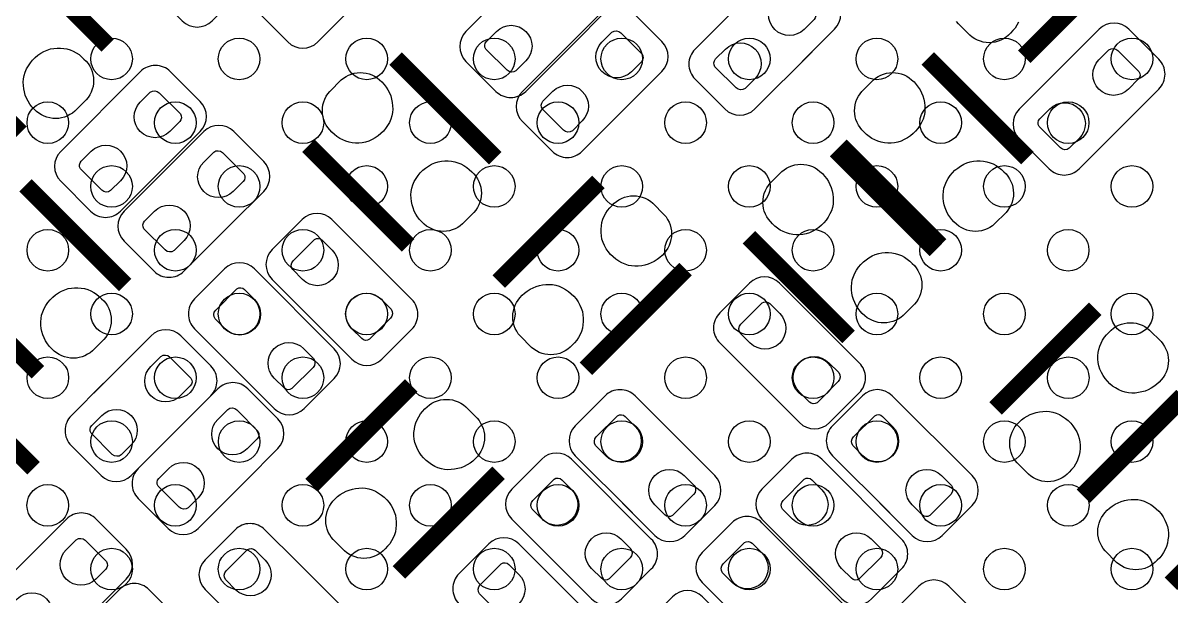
# Model space of a CAD drawing. Extents: x 0 to 69.8, y 0 to 65.
# Drawn here: x 23.18 to 31.46, y 27.47 to 31.6 of the extents above; entities that cross this region are included whole.
import ezdxf

# ---------------------------------------------------------------- set-up
doc = ezdxf.new("R2010")
doc.units = 0
for name, color, linetype in [('PG_SILKSCREEN_BOTTOM', 12, 'CONTINUOUS'), ('PIN_BOTTOM', 1, 'CONTINUOUS'), ('PIN_TOP', 110, 'CONTINUOUS')]:
    doc.layers.add(name, color=color, linetype=linetype)

msp = doc.modelspace()

# ---------------------------------------------------------------- linework, layer by layer
at = {"layer": 'PG_SILKSCREEN_BOTTOM'}
for points in [[(24.349989, 32.28401), (24.116513, 32.050507, 0.414258), (24.116513, 31.834988), (24.332006, 31.619495, 0.414149), (24.5475, 31.619495), (25.122302, 32.194195, 0.414096), (25.122302, 32.409689), (24.906808, 32.625208, 0.414528), (24.691188, 32.625208), (24.278107, 32.212102)], [(25.111989, 32.13161), (24.878513, 31.898107, 0.414258), (24.878513, 31.682588), (25.094006, 31.467095, 0.414114), (25.3095, 31.467095), (25.884302, 32.041795, 0.414096), (25.884302, 32.257289), (25.668808, 32.472808, 0.414528), (25.453188, 32.472808), (25.040107, 32.059702)], [(27.1494, 31.452388), (27.382902, 31.68589, 0.414212), (27.382902, 31.901409), (27.167408, 32.116903, 0.414206), (26.951889, 32.116903), (26.377113, 31.542203, 0.414143), (26.377113, 31.326709), (26.592606, 31.11119, 0.41447), (26.808201, 31.11119), (27.221205, 31.524194)], [(28.8004, 31.325388), (29.033902, 31.55889, 0.414167), (29.033902, 31.774409), (28.818408, 31.989903, 0.414448), (28.602788, 31.989903), (28.028113, 31.415203, 0.414372), (28.028113, 31.199607), (28.243606, 30.984088, 0.414045), (28.4591, 30.984088), (28.872205, 31.397194)], [(27.5558, 31.020588), (27.789302, 31.25409, 0.414166), (27.789302, 31.469609), (27.573808, 31.685103, 0.414356), (27.358188, 31.685103), (26.783513, 31.110403, 0.414189), (26.783513, 30.894909), (26.999006, 30.67939, 0.41432), (27.2145, 30.67939), (27.627605, 31.092394)], [(30.598389, 31.21721), (30.364913, 30.983707, 0.414203), (30.364913, 30.768188), (30.580406, 30.552695, 0.414431), (30.796001, 30.552695), (31.370702, 31.127395, 0.414335), (31.370702, 31.34299), (31.155208, 31.558509, 0.414061), (30.939689, 31.558509), (30.526609, 31.145404)], [(24.2284, 30.588788), (24.461902, 30.82229, 0.414156), (24.461902, 31.037809), (24.246408, 31.253303, 0.414347), (24.030788, 31.253303), (23.456113, 30.678603, 0.414198), (23.456113, 30.463109), (23.671606, 30.24759, 0.414295), (23.8871, 30.24759), (24.300205, 30.660696)], [(24.6856, 30.156988), (24.919102, 30.39049, 0.414202), (24.919102, 30.606009), (24.703608, 30.821605, 0.414025), (24.488089, 30.821605), (23.913313, 30.246803, 0.414152), (23.913313, 30.031309), (24.128806, 29.81579, 0.414433), (24.344401, 29.81579), (24.757507, 30.228896)], [(25.644805, 29.953204), (25.411303, 30.186706, 0.414172), (25.195809, 30.186706), (24.980189, 29.971213, 0.414022), (24.980189, 29.755694), (25.554991, 29.180892, 0.414136), (25.77051, 29.180892), (25.986003, 29.396411, 0.41447), (25.986003, 29.612006), (25.572898, 30.025111)], [(24.762409, 29.058794), (24.995911, 28.825292, 0.414133), (25.211405, 28.825292), (25.427, 29.040811, 0.414004), (25.427, 29.256304), (24.852198, 29.831106, 0.41413), (24.636705, 29.831106), (24.421211, 29.615613, 0.414535), (24.421211, 29.399992), (24.834291, 28.986988)], [(28.870605, 29.496004), (28.637103, 29.729506, 0.414164), (28.421609, 29.729506), (28.20609, 29.514013, 0.414403), (28.20609, 29.298392), (28.780791, 28.723692, 0.414144), (28.99631, 28.723692), (29.211803, 28.939211, 0.414457), (29.211803, 29.154806), (28.798698, 29.56781)], [(23.765891, 29.00741), (23.532389, 28.773907, 0.414339), (23.532389, 28.558388), (23.747908, 28.342895, 0.414159), (23.963401, 28.342895), (24.538102, 28.917595, 0.414338), (24.538102, 29.13319), (24.322608, 29.348709, 0.414149), (24.107089, 29.348709), (23.694009, 28.935604)], [(24.7872, 28.302788), (25.020702, 28.53629, 0.414148), (25.020702, 28.751809), (24.805208, 28.967303, 0.414377), (24.589588, 28.967303), (24.014913, 28.392603, 0.414391), (24.014913, 28.177007), (24.230406, 27.961488, 0.414115), (24.4459, 27.961488), (24.859005, 28.374594)], [(27.505508, 28.144394), (27.73901, 27.910892, 0.414213), (27.954503, 27.910892), (28.170099, 28.126411, 0.414209), (28.170099, 28.341904), (27.595297, 28.916605, 0.414233), (27.379803, 28.916605), (27.164309, 28.701111, 0.414145), (27.164309, 28.485592), (27.57739, 28.072512)], [(29.359809, 28.144394), (29.593311, 27.910892, 0.414174), (29.808805, 27.910892), (30.024299, 28.126411, 0.414126), (30.024299, 28.341904), (29.449598, 28.916706, 0.414088), (29.234105, 28.916706), (29.018611, 28.701213, 0.414562), (29.018611, 28.485592), (29.431691, 28.072512)], [(27.048308, 27.687194), (27.28181, 27.453692, 0.414151), (27.497303, 27.453692), (27.712797, 27.669211, 0.414331), (27.712797, 27.884704), (27.138097, 28.459506, 0.414111), (26.922603, 28.459506), (26.707109, 28.243911, 0.414208), (26.707109, 28.028392), (27.12019, 27.615312)], [(28.851809, 27.687194), (29.085311, 27.453692, 0.414128), (29.300805, 27.453692), (29.516299, 27.669211, 0.414429), (29.516299, 27.884806), (28.941598, 28.459506, 0.414318), (28.726003, 28.459506), (28.510509, 28.244013, 0.41411), (28.510509, 28.028494), (28.92359, 27.615388)], [(23.156189, 27.68661), (22.922713, 27.453107, 0.414258), (22.922713, 27.237588), (23.138206, 27.022095, 0.414114), (23.3537, 27.022095), (23.928502, 27.596795, 0.414096), (23.928502, 27.812289), (23.713008, 28.027808, 0.414528), (23.497388, 28.027808), (23.084307, 27.614702)], [(25.1619, 27.718004), (24.928398, 27.951506, 0.414374), (24.712803, 27.951506), (24.497309, 27.736013, 0.414135), (24.497309, 27.520494), (25.072111, 26.945692, 0.414072), (25.287605, 26.945692), (25.503099, 27.161211, 0.414403), (25.503099, 27.376806), (25.089993, 27.789911)], [(28.420009, 27.229994), (28.653511, 26.996492, 0.414109), (28.869005, 26.996492), (29.084499, 27.212011, 0.41441), (29.084499, 27.427606), (28.509798, 28.002306, 0.414338), (28.294203, 28.002306), (28.078709, 27.786813, 0.414129), (28.078709, 27.571294), (28.49179, 27.158188)], [(26.991005, 27.616404), (26.757503, 27.849906, 0.414177), (26.542009, 27.849906), (26.32649, 27.634413, 0.414379), (26.32649, 27.418792), (26.901191, 26.844092, 0.414132), (27.11671, 26.844092), (27.332203, 27.059611, 0.414298), (27.332203, 27.275104), (26.919199, 27.68821)], [(23.537189, 27.17861), (23.303713, 26.945107, 0.414192), (23.303713, 26.729588), (23.519206, 26.514095, 0.414341), (23.734801, 26.514095), (24.309502, 27.088795, 0.414163), (24.309502, 27.304289), (24.094008, 27.519808, 0.414336), (23.878489, 27.519808), (23.465409, 27.106804)], [(29.766209, 26.772794), (29.999711, 26.539292, 0.414124), (30.215205, 26.539292), (30.430699, 26.754811, 0.414341), (30.430699, 26.970406), (29.855998, 27.545106, 0.414139), (29.640505, 27.545106), (29.425011, 27.329613, 0.414347), (29.425011, 27.114094), (29.838091, 26.700988)], [(28.0638, 26.804188), (28.297302, 27.03769, 0.414207), (28.297302, 27.253209), (28.081808, 27.468703, 0.414204), (27.866289, 27.468703), (27.291513, 26.894003, 0.414147), (27.291513, 26.678509), (27.507006, 26.46299, 0.414438), (27.722601, 26.46299), (28.135605, 26.876096)]]:
    msp.add_lwpolyline(points, format="xyb", dxfattribs=at)
at = {"layer": 'PG_SILKSCREEN_BOTTOM', "const_width": 0.127}
for points in [[(23.794288, 31.442304), (23.0759, 32.160693)], [(30.400498, 31.361405), (31.118988, 32.079794)], [(22.447199, 31.532093), (23.165689, 30.813604)], [(26.58839, 30.629504), (25.8699, 31.347994)], [(30.42379, 30.629504), (29.7053, 31.347994)], [(25.241301, 30.719293), (25.959689, 30.000905)], [(29.076701, 30.719293), (29.795089, 30.000905)], [(29.76339, 29.969104), (29.0449, 30.687594)], [(23.921288, 29.715104), (23.2029, 30.433493)], [(27.331289, 30.458893), (26.612901, 29.740504)], [(28.416301, 30.058893), (29.134689, 29.340505)], [(27.2415, 29.111804), (27.95999, 29.830293)], [(22.574199, 29.804893), (23.292689, 29.086404)], [(30.912689, 29.544493), (30.194199, 28.826104)], [(23.26099, 28.394304), (22.5425, 29.112794)], [(25.98359, 28.992093), (25.265101, 28.273705)], [(30.8229, 28.197505), (31.541288, 28.915893)], [(31.547689, 28.909594), (30.829199, 28.191104)], [(25.893801, 27.645106), (26.61219, 28.363494)], [(31.457798, 27.562505), (32.176288, 28.280893)]]:
    msp.add_lwpolyline(points, dxfattribs=at)
at = {"layer": 'PIN_BOTTOM'}
for points in [[(28.601797, 31.770066), (28.673654, 31.841897, -0.376089), (28.737966, 31.837655), (28.890646, 31.685001, -0.366021), (28.885896, 31.629655), (28.814065, 31.557798, -0.999197)], [(26.809217, 31.330951), (26.737361, 31.25912, -0.376089), (26.673048, 31.263361), (26.520369, 31.416015, -0.366021), (26.525118, 31.471362), (26.59695, 31.543219, -0.999197)], [(27.357197, 31.465266), (27.429054, 31.537097, -0.376089), (27.493366, 31.532855), (27.646046, 31.380201, -0.366021), (27.641296, 31.324855), (27.569465, 31.252998, -0.999197)], [(28.460217, 31.203951), (28.388361, 31.13212, -0.376089), (28.324048, 31.136361), (28.171369, 31.289015, -0.366021), (28.176118, 31.344362), (28.24795, 31.416219, -0.999197)], [(30.938597, 31.338647), (31.010454, 31.410478, -0.376089), (31.074766, 31.406236), (31.227446, 31.253582, -0.366021), (31.222696, 31.198236), (31.150865, 31.126379, -0.999197)], [(24.029797, 31.033466), (24.101654, 31.105297, -0.376089), (24.165966, 31.101055), (24.318646, 30.948401, -0.366021), (24.313896, 30.893055), (24.242065, 30.821198, -0.999197)], [(27.215617, 30.899151), (27.143761, 30.82732, -0.376089), (27.079448, 30.831561), (26.926769, 30.984215, -0.366021), (26.931518, 31.039562), (27.00335, 31.111419, -0.999197)], [(30.797017, 30.772532), (30.725161, 30.700701, -0.376089), (30.660848, 30.704942), (30.508169, 30.857596, -0.366021), (30.512918, 30.912943), (30.58475, 30.9848, -0.999197)], [(23.888217, 30.467351), (23.816361, 30.39552, -0.376089), (23.752048, 30.399761), (23.599369, 30.552415, -0.366021), (23.604118, 30.607762), (23.67595, 30.679619, -0.999197)], [(24.486997, 30.601768), (24.558854, 30.673599, -0.376089), (24.623166, 30.669357), (24.775846, 30.516703, -0.366021), (24.771096, 30.461356), (24.699265, 30.3895, -0.999197)], [(24.345417, 30.035652), (24.273561, 29.963821, -0.376089), (24.209248, 29.968063), (24.056569, 30.120717, -0.366021), (24.061318, 30.176064), (24.13315, 30.24792, -0.999197)], [(25.200051, 29.754601), (25.12822, 29.826458, -0.376089), (25.132462, 29.890771), (25.285116, 30.04345, -0.366021), (25.340462, 30.0387), (25.412319, 29.966869, -0.999197)], [(24.641048, 29.399001), (24.569217, 29.470858, -0.376089), (24.573459, 29.535171), (24.726113, 29.68785, -0.366021), (24.781459, 29.6831), (24.853316, 29.611269, -0.999197)], [(25.766166, 29.613022), (25.837998, 29.541165, -0.376089), (25.833756, 29.476852), (25.681102, 29.324173, -0.366021), (25.625755, 29.328923), (25.553899, 29.400754, -0.999197)], [(28.425953, 29.297401), (28.354122, 29.369258, -0.376089), (28.358363, 29.433571), (28.511017, 29.58625, -0.366021), (28.566364, 29.5815), (28.638221, 29.509669, -0.999197)], [(25.207163, 29.257422), (25.278994, 29.185565, -0.376089), (25.274753, 29.121252), (25.122099, 28.968573, -0.366021), (25.066752, 28.973323), (24.994895, 29.045154, -0.999197)], [(24.106099, 29.128847), (24.177955, 29.200678, -0.376089), (24.242268, 29.196436), (24.394947, 29.043782, -0.366021), (24.390198, 28.988436), (24.318366, 28.916579, -0.999197)], [(28.992068, 29.155822), (29.063899, 29.083965, -0.376089), (29.059657, 29.019652), (28.907003, 28.866973, -0.366021), (28.851657, 28.871723), (28.7798, 28.943554, -0.999197)], [(23.964519, 28.562732), (23.892662, 28.490901, -0.376089), (23.82835, 28.495142), (23.67567, 28.647796, -0.366021), (23.68042, 28.703143), (23.752251, 28.775, -0.999197)], [(24.588597, 28.747466), (24.660454, 28.819297, -0.376089), (24.724766, 28.815055), (24.877446, 28.662401, -0.366021), (24.872696, 28.607055), (24.800865, 28.535198, -0.999197)], [(27.384146, 28.4845), (27.312315, 28.556356, -0.376089), (27.316557, 28.620669), (27.469211, 28.773349, -0.366021), (27.524558, 28.768599), (27.596414, 28.696768, -0.999197)], [(29.238346, 28.484601), (29.166515, 28.556458, -0.376089), (29.170757, 28.620771), (29.323411, 28.77345, -0.366021), (29.378758, 28.7687), (29.450614, 28.696869, -0.999197)], [(24.447017, 28.181351), (24.375161, 28.10952, -0.376089), (24.310848, 28.113761), (24.158169, 28.266415, -0.366021), (24.162918, 28.321762), (24.23475, 28.393619, -0.999197)], [(27.950262, 28.34292), (28.022093, 28.271064, -0.376089), (28.017851, 28.206751), (27.865197, 28.054071, -0.366021), (27.80985, 28.058821), (27.737994, 28.130652, -0.999197)], [(29.804462, 28.343022), (29.876293, 28.271165, -0.376089), (29.872051, 28.206852), (29.719397, 28.054173, -0.366021), (29.66405, 28.058923), (29.592194, 28.130754, -0.999197)], [(26.926946, 28.027401), (26.855115, 28.099258, -0.376089), (26.859357, 28.163571), (27.012011, 28.31625, -0.366021), (27.067358, 28.3115), (27.139214, 28.239669, -0.999197)], [(28.730346, 28.027401), (28.658515, 28.099258, -0.376089), (28.662757, 28.163571), (28.815411, 28.31625, -0.366021), (28.870758, 28.3115), (28.942614, 28.239669, -0.999197)], [(23.496397, 27.808047), (23.568254, 27.879878, -0.376089), (23.632566, 27.875636), (23.785246, 27.722982, -0.366021), (23.780496, 27.667636), (23.708665, 27.595779, -0.999197)], [(27.493062, 27.885822), (27.564893, 27.813965, -0.376089), (27.560651, 27.749652), (27.407997, 27.596973, -0.366021), (27.35265, 27.601723), (27.280794, 27.673554, -0.999197)], [(29.296462, 27.885822), (29.368293, 27.813965, -0.376089), (29.364051, 27.749652), (29.211397, 27.596973, -0.366021), (29.15605, 27.601723), (29.084194, 27.673554, -0.999197)], [(24.717146, 27.519401), (24.645315, 27.591258, -0.376089), (24.649557, 27.655571), (24.802211, 27.80825, -0.366021), (24.857558, 27.8035), (24.929414, 27.731669, -0.999197)], [(28.298546, 27.570201), (28.226715, 27.642058, -0.376089), (28.230957, 27.706371), (28.383611, 27.85905, -0.366021), (28.438958, 27.8543), (28.510814, 27.782469, -0.999197)], [(26.546353, 27.417801), (26.474522, 27.489658, -0.376089), (26.478763, 27.553971), (26.631417, 27.70665, -0.366021), (26.686764, 27.7019), (26.758621, 27.630069, -0.999197)], [(23.354817, 27.241932), (23.282961, 27.170101, -0.376089), (23.218648, 27.174342), (23.065969, 27.326996, -0.366021), (23.070718, 27.382343), (23.14255, 27.4542, -0.999197)]]:
    msp.add_lwpolyline(points, format="xyb", close=True, dxfattribs=at)
msp.add_lwpolyline([(30.358664, 31.608751), (30.347539, 31.587618), (30.334331, 31.56745), (30.319193, 31.548781), (30.302352, 31.531535), (30.287011, 31.515914), (30.27012, 31.502248), (30.252035, 31.490234), (30.232782, 31.480328), (30.212259, 31.472403), (30.191405, 31.466688), (30.170069, 31.463285), (30.148403, 31.462015), (30.126432, 31.463082), (30.105071, 31.466485), (30.08409, 31.472073), (30.063796, 31.479769), (30.044288, 31.489675), (30.026026, 31.50169), (30.009211, 31.515406), (29.926737, 31.597854), (29.913097, 31.614313)], dxfattribs=at)
for points in [[(23.28258, 30.966639), (23.264622, 30.982768), (23.248645, 31.000598), (23.233939, 31.019547), (23.220934, 31.040045), (23.210266, 31.061609), (23.201274, 31.083885), (23.194416, 31.106872), (23.189514, 31.130418), (23.187, 31.154472), (23.186263, 31.1785), (23.188117, 31.202554), (23.19208, 31.226277), (23.200131, 31.250484), (23.210545, 31.273877), (23.223169, 31.296153), (23.237469, 31.317387), (23.253878, 31.336894), (23.271861, 31.354852), (23.291368, 31.371261), (23.312628, 31.385612), (23.334828, 31.398185), (23.358246, 31.408573), (23.382427, 31.41665), (23.405973, 31.421095), (23.429874, 31.423508), (23.453928, 31.423508), (23.477957, 31.420968), (23.501502, 31.416498), (23.524693, 31.409437), (23.546968, 31.400471), (23.568101, 31.389345), (23.588269, 31.376137), (23.606938, 31.360999), (23.624184, 31.344159), (23.639805, 31.328817), (23.653471, 31.311926), (23.665485, 31.293841), (23.675391, 31.274588), (23.683316, 31.254065), (23.689031, 31.233212), (23.692434, 31.211876), (23.693704, 31.190209), (23.692637, 31.168238), (23.689234, 31.146877), (23.683646, 31.125897), (23.67595, 31.105602), (23.666044, 31.086095), (23.654029, 31.067832), (23.640313, 31.051017), (23.557865, 30.968544), (23.541406, 30.954904), (23.523219, 30.943245), (23.504068, 30.933415), (23.484103, 30.925618), (23.46325, 30.919903), (23.442117, 30.916296), (23.420756, 30.915026), (23.399191, 30.916067), (23.377957, 30.919344), (23.357103, 30.924779), (23.336809, 30.932069), (23.317657, 30.94162), (23.299496, 30.953278)], [(25.753136, 31.194985), (25.771094, 31.178856), (25.787071, 31.161025), (25.801777, 31.142076), (25.814782, 31.121579), (25.82545, 31.100014), (25.834442, 31.077738), (25.8413, 31.054751), (25.846202, 31.031205), (25.848716, 31.007152), (25.849453, 30.983123), (25.847599, 30.959069), (25.843636, 30.935346), (25.835585, 30.91114), (25.825171, 30.887746), (25.812547, 30.86547), (25.798247, 30.844236), (25.781838, 30.824729), (25.763855, 30.806771), (25.744348, 30.790363), (25.723088, 30.776012), (25.700888, 30.763439), (25.67747, 30.75305), (25.653289, 30.744973), (25.629743, 30.740528), (25.605842, 30.738115), (25.581788, 30.738115), (25.557759, 30.740655), (25.534214, 30.745125), (25.511023, 30.752186), (25.488748, 30.761153), (25.467615, 30.772278), (25.447447, 30.785486), (25.428778, 30.800624), (25.411532, 30.817464), (25.395911, 30.832806), (25.382245, 30.849697), (25.370231, 30.867782), (25.360325, 30.887035), (25.3524, 30.907558), (25.346685, 30.928412), (25.343282, 30.949748), (25.342012, 30.971414), (25.343079, 30.993385), (25.346482, 31.014746), (25.35207, 31.035727), (25.359766, 31.056021), (25.369672, 31.075528), (25.381687, 31.093791), (25.395403, 31.110606), (25.477851, 31.19308), (25.49431, 31.206719), (25.512497, 31.218378), (25.531648, 31.228208), (25.551613, 31.236006), (25.572466, 31.241721), (25.593599, 31.245327), (25.61496, 31.246597), (25.636525, 31.245556), (25.657759, 31.242279), (25.678613, 31.236844), (25.698907, 31.229554), (25.718059, 31.220004), (25.73622, 31.208345)], [(29.588435, 31.194985), (29.606392, 31.178856), (29.622369, 31.161025), (29.637076, 31.142076), (29.65008, 31.121579), (29.660748, 31.100014), (29.66974, 31.077738), (29.676598, 31.054751), (29.6815, 31.031205), (29.684015, 31.007152), (29.684751, 30.983123), (29.682897, 30.959069), (29.678935, 30.935346), (29.670883, 30.91114), (29.660469, 30.887746), (29.647845, 30.86547), (29.633545, 30.844236), (29.617137, 30.824729), (29.599153, 30.806771), (29.579646, 30.790363), (29.558386, 30.776012), (29.536187, 30.763439), (29.512768, 30.75305), (29.488587, 30.744973), (29.465041, 30.740528), (29.44114, 30.738115), (29.417086, 30.738115), (29.393058, 30.740655), (29.369512, 30.745125), (29.346322, 30.752186), (29.324046, 30.761153), (29.302913, 30.772278), (29.282746, 30.785486), (29.264077, 30.800624), (29.24683, 30.817464), (29.231209, 30.832806), (29.217544, 30.849697), (29.20553, 30.867782), (29.195624, 30.887035), (29.187699, 30.907558), (29.181984, 30.928412), (29.17858, 30.949748), (29.17731, 30.971414), (29.178377, 30.993385), (29.181781, 31.014746), (29.187369, 31.035727), (29.195065, 31.056021), (29.204971, 31.075528), (29.216985, 31.093791), (29.230701, 31.110606), (29.313149, 31.19308), (29.329609, 31.206719), (29.347795, 31.218378), (29.366947, 31.228208), (29.386911, 31.236006), (29.407764, 31.241721), (29.428897, 31.245327), (29.450259, 31.246597), (29.471823, 31.245556), (29.493058, 31.242279), (29.513911, 31.236844), (29.534206, 31.229554), (29.553357, 31.220004), (29.571518, 31.208345)], [(26.076681, 30.153839), (26.058724, 30.169968), (26.042747, 30.187798), (26.02804, 30.206747), (26.015036, 30.227245), (26.004368, 30.248809), (25.995376, 30.271085), (25.988518, 30.294072), (25.983616, 30.317618), (25.981101, 30.341672), (25.980365, 30.3657), (25.982219, 30.389754), (25.986181, 30.413477), (25.994233, 30.437684), (26.004647, 30.461077), (26.017271, 30.483353), (26.031571, 30.504587), (26.047979, 30.524094), (26.065963, 30.542052), (26.08547, 30.558461), (26.10673, 30.572812), (26.128929, 30.585385), (26.152348, 30.595773), (26.176529, 30.60385), (26.200075, 30.608295), (26.223976, 30.610708), (26.24803, 30.610708), (26.272058, 30.608168), (26.295604, 30.603698), (26.318794, 30.596637), (26.34107, 30.587671), (26.362203, 30.576545), (26.38237, 30.563337), (26.401039, 30.548199), (26.418286, 30.531359), (26.433907, 30.516017), (26.447572, 30.499126), (26.459586, 30.481041), (26.469492, 30.461788), (26.477417, 30.441265), (26.483132, 30.420412), (26.486536, 30.399076), (26.487806, 30.377409), (26.486739, 30.355438), (26.483335, 30.334077), (26.477747, 30.313097), (26.470051, 30.292802), (26.460145, 30.273295), (26.448131, 30.255032), (26.434415, 30.238217), (26.351967, 30.155744), (26.335507, 30.142104), (26.317321, 30.130445), (26.298169, 30.120615), (26.278205, 30.112818), (26.257352, 30.107103), (26.236219, 30.103496), (26.214857, 30.102226), (26.193293, 30.103267), (26.172058, 30.106544), (26.151205, 30.111979), (26.13091, 30.119269), (26.111759, 30.12882), (26.093598, 30.140478)], [(28.928035, 30.534585), (28.945992, 30.518456), (28.961969, 30.500625), (28.976676, 30.481676), (28.98968, 30.461179), (29.000348, 30.439614), (29.00934, 30.417338), (29.016198, 30.394351), (29.0211, 30.370805), (29.023615, 30.346752), (29.024351, 30.322723), (29.022497, 30.298669), (29.018535, 30.274946), (29.010483, 30.25074), (29.000069, 30.227346), (28.987445, 30.20507), (28.973145, 30.183836), (28.956737, 30.164329), (28.938753, 30.146371), (28.919246, 30.129963), (28.897986, 30.115612), (28.875787, 30.103039), (28.852368, 30.09265), (28.828187, 30.084573), (28.804641, 30.080128), (28.78074, 30.077715), (28.756686, 30.077715), (28.732658, 30.080255), (28.709112, 30.084725), (28.685922, 30.091786), (28.663646, 30.100753), (28.642513, 30.111878), (28.622346, 30.125086), (28.603677, 30.140224), (28.58643, 30.157064), (28.570809, 30.172406), (28.557144, 30.189297), (28.54513, 30.207382), (28.535224, 30.226635), (28.527299, 30.247158), (28.521584, 30.268012), (28.51818, 30.289348), (28.51691, 30.311014), (28.517977, 30.332985), (28.521381, 30.354346), (28.526969, 30.375327), (28.534665, 30.395621), (28.544571, 30.415128), (28.556585, 30.433391), (28.570301, 30.450206), (28.652749, 30.53268), (28.669209, 30.546319), (28.687395, 30.557978), (28.706547, 30.567808), (28.726511, 30.575606), (28.747364, 30.581321), (28.768497, 30.584927), (28.789859, 30.586197), (28.811423, 30.585156), (28.832658, 30.581879), (28.853511, 30.576444), (28.873806, 30.569154), (28.892957, 30.559604), (28.911118, 30.547945)], [(29.91198, 30.153839), (29.894022, 30.169968), (29.878045, 30.187798), (29.863339, 30.206747), (29.850334, 30.227245), (29.839666, 30.248809), (29.830674, 30.271085), (29.823816, 30.294072), (29.818914, 30.317618), (29.8164, 30.341672), (29.815663, 30.3657), (29.817517, 30.389754), (29.82148, 30.413477), (29.829531, 30.437684), (29.839945, 30.461077), (29.852569, 30.483353), (29.866869, 30.504587), (29.883278, 30.524094), (29.901261, 30.542052), (29.920768, 30.558461), (29.942028, 30.572812), (29.964228, 30.585385), (29.987646, 30.595773), (30.011827, 30.60385), (30.035373, 30.608295), (30.059274, 30.610708), (30.083328, 30.610708), (30.107357, 30.608168), (30.130902, 30.603698), (30.154093, 30.596637), (30.176368, 30.587671), (30.197501, 30.576545), (30.217669, 30.563337), (30.236338, 30.548199), (30.253584, 30.531359), (30.269205, 30.516017), (30.282871, 30.499126), (30.294885, 30.481041), (30.304791, 30.461788), (30.312716, 30.441265), (30.318431, 30.420412), (30.321834, 30.399076), (30.323104, 30.377409), (30.322037, 30.355438), (30.318634, 30.334077), (30.313046, 30.313097), (30.30535, 30.292802), (30.295444, 30.273295), (30.283429, 30.255032), (30.269713, 30.238217), (30.187265, 30.155744), (30.170806, 30.142104), (30.152619, 30.130445), (30.133468, 30.120615), (30.113503, 30.112818), (30.09265, 30.107103), (30.071517, 30.103496), (30.050156, 30.102226), (30.028591, 30.103267), (30.007357, 30.106544), (29.986503, 30.111979), (29.966209, 30.119269), (29.947057, 30.12882), (29.928896, 30.140478)], [(27.807082, 29.947184), (27.790953, 29.929226), (27.773122, 29.91325), (27.754174, 29.898543), (27.733676, 29.885538), (27.712111, 29.87487), (27.689835, 29.865879), (27.666848, 29.859021), (27.643303, 29.854119), (27.619249, 29.851604), (27.59522, 29.850867), (27.571167, 29.852722), (27.547443, 29.856684), (27.523237, 29.864736), (27.499843, 29.87515), (27.477568, 29.887774), (27.456333, 29.902074), (27.436826, 29.918482), (27.418868, 29.936465), (27.40246, 29.955973), (27.388109, 29.977232), (27.375536, 29.999432), (27.365147, 30.022851), (27.35707, 30.047032), (27.352625, 30.070577), (27.350212, 30.094479), (27.350212, 30.118533), (27.352752, 30.142561), (27.357222, 30.166107), (27.364284, 30.189297), (27.37325, 30.211573), (27.384375, 30.232706), (27.397583, 30.252873), (27.412721, 30.271542), (27.429562, 30.288789), (27.444903, 30.30441), (27.461794, 30.318075), (27.479879, 30.330089), (27.499132, 30.339995), (27.519655, 30.34792), (27.540509, 30.353635), (27.561845, 30.357039), (27.583511, 30.358309), (27.605482, 30.357242), (27.626843, 30.353838), (27.647824, 30.34825), (27.668118, 30.340554), (27.687626, 30.330648), (27.705888, 30.318634), (27.722703, 30.304918), (27.805177, 30.222469), (27.818817, 30.20601), (27.830475, 30.187824), (27.840305, 30.168672), (27.848103, 30.148708), (27.853818, 30.127854), (27.857425, 30.106722), (27.858695, 30.08536), (27.857653, 30.063796), (27.854377, 30.042561), (27.848941, 30.021708), (27.841651, 30.001413), (27.832101, 29.982262), (27.820442, 29.964101)], [(29.25158, 29.493439), (29.233622, 29.509568), (29.217645, 29.527398), (29.202939, 29.546347), (29.189934, 29.566845), (29.179266, 29.588409), (29.170274, 29.610685), (29.163416, 29.633672), (29.158514, 29.657218), (29.156, 29.681272), (29.155263, 29.7053), (29.157117, 29.729354), (29.16108, 29.753077), (29.169131, 29.777284), (29.179545, 29.800677), (29.192169, 29.822953), (29.206469, 29.844187), (29.222878, 29.863694), (29.240861, 29.881652), (29.260368, 29.898061), (29.281628, 29.912412), (29.303828, 29.924985), (29.327246, 29.935373), (29.351427, 29.94345), (29.374973, 29.947895), (29.398874, 29.950308), (29.422928, 29.950308), (29.446957, 29.947768), (29.470502, 29.943298), (29.493693, 29.936237), (29.515968, 29.927271), (29.537101, 29.916145), (29.557269, 29.902937), (29.575938, 29.887799), (29.593184, 29.870959), (29.608805, 29.855617), (29.622471, 29.838726), (29.634485, 29.820641), (29.644391, 29.801388), (29.652316, 29.780865), (29.658031, 29.760012), (29.661434, 29.738676), (29.662704, 29.717009), (29.661637, 29.695038), (29.658234, 29.673677), (29.652646, 29.652697), (29.64495, 29.632402), (29.635044, 29.612895), (29.623029, 29.594632), (29.609313, 29.577817), (29.526865, 29.495344), (29.510406, 29.481704), (29.492219, 29.470045), (29.473068, 29.460215), (29.453103, 29.452418), (29.43225, 29.446703), (29.411117, 29.443096), (29.389756, 29.441826), (29.368191, 29.442867), (29.346957, 29.446144), (29.326103, 29.451579), (29.305809, 29.458869), (29.286657, 29.46842), (29.268496, 29.480078)], [(26.765936, 29.623639), (26.782065, 29.641597), (26.799896, 29.657573), (26.818844, 29.67228), (26.839342, 29.685285), (26.860906, 29.695953), (26.883182, 29.704944), (26.906169, 29.711802), (26.929715, 29.716705), (26.953769, 29.719219), (26.977797, 29.719956), (27.001851, 29.718102), (27.025575, 29.714139), (27.049781, 29.706087), (27.073174, 29.695673), (27.09545, 29.68305), (27.116684, 29.668749), (27.136192, 29.652341), (27.154149, 29.634358), (27.170558, 29.614851), (27.184909, 29.593591), (27.197482, 29.571391), (27.20787, 29.547972), (27.215948, 29.523792), (27.220393, 29.500246), (27.222806, 29.476344), (27.222806, 29.452291), (27.220266, 29.428262), (27.215795, 29.404716), (27.208734, 29.381526), (27.199768, 29.35925), (27.188643, 29.338118), (27.175435, 29.31795), (27.160296, 29.299281), (27.143456, 29.282034), (27.128114, 29.266413), (27.111223, 29.252748), (27.093139, 29.240734), (27.073885, 29.230828), (27.053362, 29.222903), (27.032509, 29.217188), (27.011173, 29.213785), (26.989507, 29.212515), (26.967536, 29.213581), (26.946174, 29.216985), (26.925194, 29.222573), (26.904899, 29.230269), (26.885392, 29.240175), (26.867129, 29.252189), (26.850315, 29.265905), (26.767841, 29.348354), (26.754201, 29.364813), (26.742542, 29.382999), (26.732713, 29.402151), (26.724915, 29.422115), (26.7192, 29.442969), (26.715593, 29.464102), (26.714323, 29.485463), (26.715364, 29.507028), (26.718641, 29.528262), (26.724077, 29.549115), (26.731366, 29.56941), (26.740917, 29.588562), (26.752575, 29.606723)], [(23.40958, 29.239439), (23.391622, 29.255568), (23.375645, 29.273398), (23.360939, 29.292347), (23.347934, 29.312845), (23.337266, 29.334409), (23.328274, 29.356685), (23.321416, 29.379672), (23.316514, 29.403218), (23.314, 29.427272), (23.313263, 29.4513), (23.315117, 29.475354), (23.31908, 29.499077), (23.327131, 29.523284), (23.337545, 29.546677), (23.350169, 29.568953), (23.364469, 29.590187), (23.380878, 29.609694), (23.398861, 29.627652), (23.418368, 29.644061), (23.439628, 29.658412), (23.461828, 29.670985), (23.485246, 29.681373), (23.509427, 29.68945), (23.532973, 29.693895), (23.556874, 29.696308), (23.580928, 29.696308), (23.604957, 29.693768), (23.628502, 29.689298), (23.651693, 29.682237), (23.673968, 29.673271), (23.695101, 29.662145), (23.715269, 29.648937), (23.733938, 29.633799), (23.751184, 29.616959), (23.766805, 29.601617), (23.780471, 29.584726), (23.792485, 29.566641), (23.802391, 29.547388), (23.810316, 29.526865), (23.816031, 29.506012), (23.819434, 29.484676), (23.820704, 29.463009), (23.819637, 29.441038), (23.816234, 29.419677), (23.810646, 29.398697), (23.80295, 29.378402), (23.793044, 29.358895), (23.781029, 29.340632), (23.767313, 29.323817), (23.684865, 29.241344), (23.668406, 29.227704), (23.650219, 29.216045), (23.631068, 29.206215), (23.611103, 29.198418), (23.59025, 29.192703), (23.569117, 29.189096), (23.547756, 29.187826), (23.526191, 29.188867), (23.504957, 29.192144), (23.484103, 29.197579), (23.463809, 29.204869), (23.444657, 29.21442), (23.426496, 29.226078)], [(31.38838, 29.032784), (31.372251, 29.014826), (31.35442, 28.99885), (31.335472, 28.984143), (31.314974, 28.971138), (31.29341, 28.96047), (31.271134, 28.951479), (31.248147, 28.944621), (31.224601, 28.939719), (31.200547, 28.937204), (31.176519, 28.936467), (31.152465, 28.938322), (31.128741, 28.942284), (31.104535, 28.950336), (31.081142, 28.96075), (31.058866, 28.973374), (31.037632, 28.987674), (31.018124, 29.004082), (31.000167, 29.022065), (30.983758, 29.041573), (30.969407, 29.062832), (30.956834, 29.085032), (30.946446, 29.108451), (30.938368, 29.132632), (30.933923, 29.156177), (30.93151, 29.180079), (30.93151, 29.204133), (30.93405, 29.228161), (30.938521, 29.251707), (30.945582, 29.274897), (30.954548, 29.297173), (30.965673, 29.318306), (30.978881, 29.338473), (30.99402, 29.357142), (31.01086, 29.374389), (31.026202, 29.39001), (31.043093, 29.403675), (31.061177, 29.415689), (31.080431, 29.425595), (31.100954, 29.43352), (31.121807, 29.439235), (31.143143, 29.442639), (31.164809, 29.443909), (31.18678, 29.442842), (31.208142, 29.439438), (31.229122, 29.43385), (31.249417, 29.426154), (31.268924, 29.416248), (31.287187, 29.404234), (31.304001, 29.390518), (31.386475, 29.308069), (31.400115, 29.29161), (31.411774, 29.273424), (31.421603, 29.254272), (31.429401, 29.234308), (31.435116, 29.213454), (31.438723, 29.192322), (31.439993, 29.17096), (31.438952, 29.149396), (31.435675, 29.128161), (31.430239, 29.107308), (31.42295, 29.087013), (31.413399, 29.067862), (31.401741, 29.049701)], [(26.459282, 28.480385), (26.443153, 28.462427), (26.425322, 28.446451), (26.406373, 28.431744), (26.385876, 28.418739), (26.364311, 28.408071), (26.342035, 28.39908), (26.319048, 28.392222), (26.295502, 28.387319), (26.271449, 28.384805), (26.24742, 28.384068), (26.223366, 28.385922), (26.199643, 28.389885), (26.175437, 28.397937), (26.152043, 28.408351), (26.129767, 28.420974), (26.108533, 28.435275), (26.089026, 28.451683), (26.071068, 28.469666), (26.05466, 28.489173), (26.040309, 28.510433), (26.027736, 28.532633), (26.017347, 28.556052), (26.00927, 28.580232), (26.004825, 28.603778), (26.002412, 28.62768), (26.002412, 28.651733), (26.004952, 28.675762), (26.009422, 28.699308), (26.016483, 28.722498), (26.02545, 28.744774), (26.036575, 28.765906), (26.049783, 28.786074), (26.064921, 28.804743), (26.081761, 28.82199), (26.097103, 28.837611), (26.113994, 28.851276), (26.132079, 28.86329), (26.151332, 28.873196), (26.171855, 28.881121), (26.192709, 28.886836), (26.214045, 28.890239), (26.235711, 28.891509), (26.257682, 28.890443), (26.279043, 28.887039), (26.300024, 28.881451), (26.320318, 28.873755), (26.339825, 28.863849), (26.358088, 28.851835), (26.374903, 28.838119), (26.457377, 28.75567), (26.471016, 28.739211), (26.482675, 28.721025), (26.492505, 28.701873), (26.500303, 28.681909), (26.506018, 28.661055), (26.509624, 28.639922), (26.510894, 28.618561), (26.509853, 28.596996), (26.506576, 28.575762), (26.501141, 28.554909), (26.493851, 28.534614), (26.484301, 28.515462), (26.472642, 28.497301)], [(30.347234, 28.709239), (30.363363, 28.727197), (30.381194, 28.743173), (30.400142, 28.75788), (30.42064, 28.770885), (30.442205, 28.781553), (30.464481, 28.790544), (30.487468, 28.797402), (30.511013, 28.802305), (30.535067, 28.804819), (30.559096, 28.805556), (30.583149, 28.803702), (30.606873, 28.799739), (30.631079, 28.791687), (30.654473, 28.781273), (30.676748, 28.76865), (30.697983, 28.754349), (30.71749, 28.737941), (30.735448, 28.719958), (30.751856, 28.700451), (30.766207, 28.679191), (30.77878, 28.656991), (30.789169, 28.633572), (30.797246, 28.609392), (30.801691, 28.585846), (30.804104, 28.561944), (30.804104, 28.537891), (30.801564, 28.513862), (30.797094, 28.490316), (30.790032, 28.467126), (30.781066, 28.44485), (30.769941, 28.423718), (30.756733, 28.40355), (30.741595, 28.384881), (30.724754, 28.367634), (30.709413, 28.352013), (30.692522, 28.338348), (30.674437, 28.326334), (30.655184, 28.316428), (30.634661, 28.308503), (30.613807, 28.302788), (30.592471, 28.299385), (30.570805, 28.298115), (30.548834, 28.299181), (30.527473, 28.302585), (30.506492, 28.308173), (30.486198, 28.315869), (30.46669, 28.325775), (30.448428, 28.337789), (30.431613, 28.351505), (30.349139, 28.433954), (30.335499, 28.450413), (30.323841, 28.468599), (30.314011, 28.487751), (30.306213, 28.507715), (30.300498, 28.528569), (30.296891, 28.549702), (30.295621, 28.571063), (30.296663, 28.592628), (30.299939, 28.613862), (30.305375, 28.634715), (30.312665, 28.65501), (30.322215, 28.674162), (30.333874, 28.692323)], [(25.418136, 28.15684), (25.434265, 28.174798), (25.452095, 28.190774), (25.471044, 28.205481), (25.491542, 28.218486), (25.513106, 28.229154), (25.535382, 28.238145), (25.558369, 28.245003), (25.581915, 28.249905), (25.605969, 28.25242), (25.629997, 28.253157), (25.654051, 28.251302), (25.677774, 28.24734), (25.701981, 28.239288), (25.725374, 28.228874), (25.74765, 28.21625), (25.768884, 28.20195), (25.788391, 28.185542), (25.806349, 28.167559), (25.822758, 28.148051), (25.837109, 28.126792), (25.849682, 28.104592), (25.86007, 28.081173), (25.868147, 28.056992), (25.872592, 28.033447), (25.875005, 28.009545), (25.875005, 27.985491), (25.872465, 27.961463), (25.867995, 27.937917), (25.860934, 27.914727), (25.851968, 27.892451), (25.840842, 27.871318), (25.827634, 27.851151), (25.812496, 27.832482), (25.795656, 27.815235), (25.780314, 27.799614), (25.763423, 27.785949), (25.745338, 27.773935), (25.726085, 27.764029), (25.705562, 27.756104), (25.684709, 27.750389), (25.663373, 27.746985), (25.641706, 27.745715), (25.619735, 27.746782), (25.598374, 27.750186), (25.577394, 27.755774), (25.557099, 27.76347), (25.537592, 27.773376), (25.519329, 27.78539), (25.502514, 27.799106), (25.420041, 27.881555), (25.406401, 27.898014), (25.394742, 27.9162), (25.384912, 27.935352), (25.377115, 27.955316), (25.3714, 27.97617), (25.367793, 27.997302), (25.366523, 28.018664), (25.367564, 28.040228), (25.370841, 28.061463), (25.376276, 28.082316), (25.383566, 28.102611), (25.393117, 28.121762), (25.404775, 28.139923)], [(30.982133, 28.074239), (30.998262, 28.092197), (31.016092, 28.108173), (31.035041, 28.12288), (31.055539, 28.135885), (31.077103, 28.146553), (31.099379, 28.155544), (31.122366, 28.162402), (31.145912, 28.167305), (31.169966, 28.169819), (31.193994, 28.170556), (31.218048, 28.168702), (31.241771, 28.164739), (31.265978, 28.156687), (31.289371, 28.146273), (31.311647, 28.13365), (31.332881, 28.119349), (31.352388, 28.102941), (31.370346, 28.084958), (31.386755, 28.065451), (31.401106, 28.044191), (31.413679, 28.021991), (31.424067, 27.998572), (31.432144, 27.974392), (31.436589, 27.950846), (31.439002, 27.926944), (31.439002, 27.902891), (31.436462, 27.878862), (31.431992, 27.855316), (31.424931, 27.832126), (31.415965, 27.80985), (31.404839, 27.788718), (31.391631, 27.76855), (31.376493, 27.749881), (31.359653, 27.732634), (31.344311, 27.717013), (31.32742, 27.703348), (31.309335, 27.691334), (31.290082, 27.681428), (31.269559, 27.673503), (31.248706, 27.667788), (31.22737, 27.664385), (31.205703, 27.663115), (31.183732, 27.664181), (31.162371, 27.667585), (31.141391, 27.673173), (31.121096, 27.680869), (31.101589, 27.690775), (31.083326, 27.702789), (31.066511, 27.716505), (30.984038, 27.798954), (30.970398, 27.815413), (30.958739, 27.833599), (30.948909, 27.852751), (30.941112, 27.872715), (30.935397, 27.893569), (30.93179, 27.914702), (30.93052, 27.936063), (30.931561, 27.957628), (30.934838, 27.978862), (30.940273, 27.999715), (30.947563, 28.02001), (30.957114, 28.039162), (30.968772, 28.057323)]]:
    msp.add_lwpolyline(points, close=True, dxfattribs=at)
at = {"layer": 'PIN_TOP'}
for centre in [(23.823041, 31.345124), (24.742292, 31.345149), (25.661518, 31.345124), (26.58077, 31.345149), (27.499996, 31.345124), (28.419222, 31.345149), (29.338397, 31.345048), (30.257572, 31.345149), (31.176824, 31.345149), (23.363428, 30.885511), (24.282654, 30.885511), (25.201905, 30.885511), (26.121131, 30.885511), (27.040383, 30.885511), (27.959609, 30.885511), (28.87886, 30.885511), (29.797934, 30.885511), (30.717185, 30.885511), (23.823041, 30.425898), (24.742292, 30.425873), (25.661518, 30.425898), (26.58077, 30.425873), (27.499996, 30.425898), (28.419222, 30.425873), (29.338397, 30.425974), (30.257572, 30.425873), (31.176824, 30.425873), (23.363504, 29.966336), (24.282679, 29.966285), (25.201905, 29.966285), (26.121157, 29.966285), (27.040357, 29.966285), (27.959634, 29.966285), (28.878759, 29.966336), (29.798035, 29.966336), (30.717185, 29.96626), (23.823117, 29.506723), (24.742292, 29.506672), (25.661518, 29.506647), (26.58077, 29.506672), (27.499996, 29.506647), (28.419171, 29.506748), (29.338397, 29.506723), (30.257648, 29.506723), (31.176798, 29.506647), (23.363504, 29.047084), (24.28273, 29.04711), (25.201905, 29.047034), (26.121131, 29.047034), (27.040383, 29.047034), (27.959533, 29.04711), (28.878784, 29.04711), (29.798035, 29.047084), (30.717261, 29.04711), (23.823092, 28.587471), (24.742369, 28.587471), (25.661518, 28.587421), (26.58077, 28.587421), (27.49992, 28.587497), (28.419171, 28.587471), (29.338422, 28.587471), (30.257623, 28.587471), (31.1769, 28.587471), (23.363276, 28.127655), (24.28273, 28.127858), (25.201956, 28.127884), (26.121157, 28.127808), (27.040307, 28.127884), (27.959558, 28.127884), (28.878784, 28.127858), (29.798035, 28.127884), (30.717261, 28.127858), (23.822914, 27.668017), (24.742343, 27.668245), (25.661595, 27.668245), (26.580694, 27.668271), (27.49992, 27.668245), (28.419171, 27.668245), (29.338397, 27.668245), (30.257648, 27.668245), (31.176874, 27.668245)]:
    msp.add_circle(centre, 0.15, dxfattribs=at)

doc.saveas('drawing.dxf')
